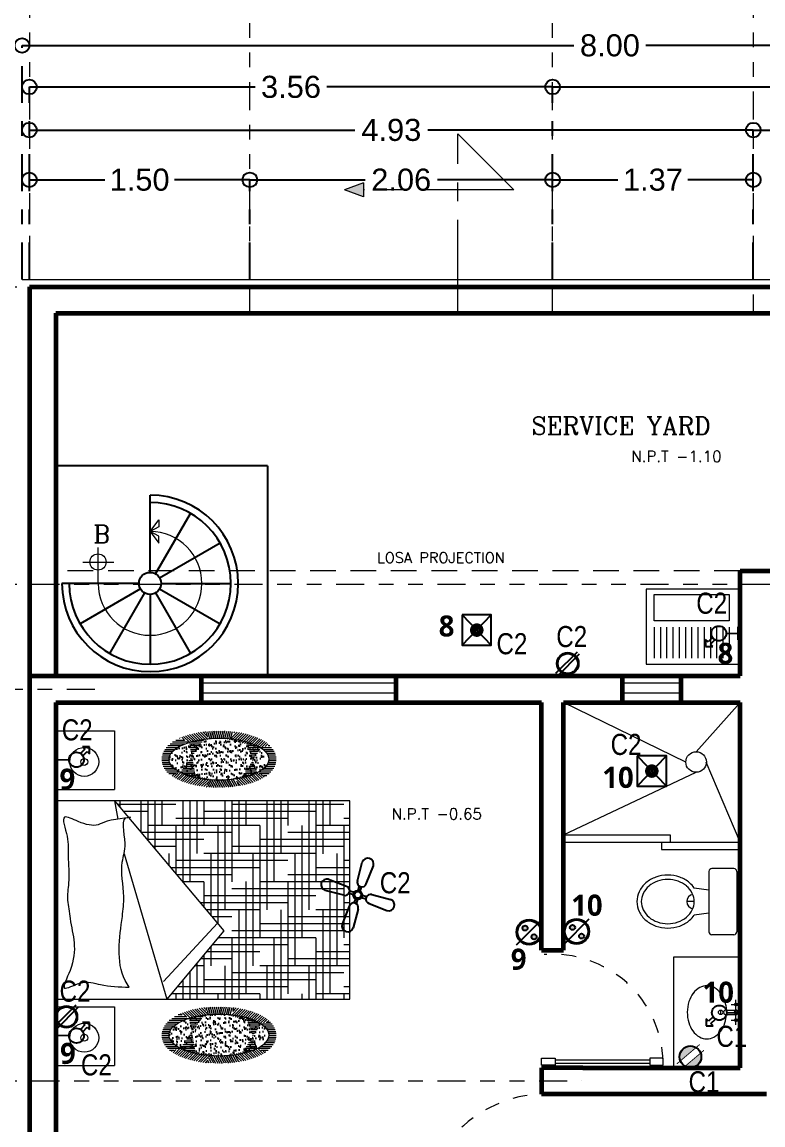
# Model space of a CAD drawing. Extents: x -111 to 1137, y -130 to 54.
# Drawn here: x 557.14 to 562.18, y -76.34 to -68.85 of the extents above; entities that cross this region are included whole.
import ezdxf

# ---------------------------------------------------------------- set-up
doc = ezdxf.new("R2010")
doc.units = 0
for name, pattern in [('CENTRO', [50.8, 31.75, -6.35, 6.35, -6.35]), ('DASHDOT2', [0.5, 0.25, -0.125, 0, -0.125]), ('DASHED2', [0.375, 0.25, -0.125]), ('DIVIDE2', [15.875, 6.35, -3.175, 0, -3.175, 0, -3.175]), ('HIDDEN', [0.375, 0.25, -0.125])]:
    doc.linetypes.add(name, pattern=pattern)
doc.layers.get('0').update_dxf_attribs({"lineweight": 0})
for name, color, linetype, lineweight in [('EJES', 51, 'DIVIDE2', 0), ('MBA', 130, 'Continuous', 9), ('Mobiliario', 1, 'Continuous', 13), ('MUEBLES', 1, 'Continuous', 9), ('muros', 5, 'Continuous', 60), ('MUROS BAJOS', 42, 'Continuous', 18), ('PROYECCION VOLADO', 32, 'Continuous', 13), ('PUERTAS', 1, 'Continuous', 9), ('VENTANAS', 4, 'Continuous', 9)]:
    doc.layers.add(name, color=color, linetype=linetype, lineweight=lineweight)
for name, color, linetype in [('Escaleras', 17, 'Continuous'), ('IL-PLAFOND', 10, 'Continuous'), ('TEXTO', 164, 'Continuous')]:
    doc.layers.add(name, color=color, linetype=linetype)
doc.styles.add('arial', font='arial.ttf')
doc.styles.add('COMPLEX', font='complex.shx', dxfattribs={"height": 0.25})
doc.dimstyles.new('COTAS ZAR', dxfattribs={"dimtxt": 0.15, "dimasz": 0.1, "dimexe": 0, "dimexo": 0, "dimgap": 0.05, "dimtad": 0, "dimtih": 1, "dimtoh": 1, "dimrnd": 0.005, "dimzin": 1, "dimdsep": 46, "dimtxsty": 'arial', "dimblk": 'ORIGIN', "dimcen": 0.2, "dimclrd": 34, "dimclre": 134, "dimclrt": 6, "dimazin": 0, "dimtfac": 1, "dimtmove": 0, "dimatfit": 3, "dimldrblk": 'ORIGIN', "dimfxl": 1, "dimarcsym": 0})

# ---------------------------------------------------------------- blocks, each defined once
blk = doc.blocks.new('_Origin')
at = {"color": 0, "linetype": 'ByBlock', "lineweight": -2}
blk.add_line((0, 0), (-1, 0), dxfattribs=at)
blk.add_circle((0, 0), 0.5, dxfattribs=at)
blk = doc.blocks.new('*D200')
at = {"color": 134, "linetype": 'DASHDOT2', "lineweight": -2, "transparency": 16777216}
for p, q in [((557.1409, -70.5955), (557.1409, -69.0055)), ((565.1409, -70.5955), (565.1409, -69.0055))]:
    blk.add_line(p, q, dxfattribs=at)
at = {"color": 34, "lineweight": -2, "transparency": 16777216}
for p, q in [((557.2409, -69.0055), (560.8963, -69.0055)), ((565.0409, -69.0055), (561.3856, -69.0055))]:
    blk.add_line(p, q, dxfattribs=at)
at = {"layer": 'Defpoints', "color": 0, "transparency": 16777216}
for p in [(565.1409, -69.0055), (557.1409, -70.5955), (565.1409, -70.5955)]:
    blk.add_point(p, dxfattribs=at)
at = {"color": 34, "lineweight": -2, "transparency": 16777216, "xscale": 0.1, "yscale": 0.1, "zscale": 0.1, "rotation": 180}
blk.add_blockref('_Origin', (557.1409, -69.0055), dxfattribs=at)
at = {"color": 34, "lineweight": -2, "transparency": 16777216, "xscale": 0.1, "yscale": 0.1, "zscale": 0.1}
blk.add_blockref('_Origin', (565.1409, -69.0055), dxfattribs=at)
at = {"color": 6, "transparency": 16777216, "insert": (561.1409, -69.0055), "char_height": 0.15, "attachment_point": 5, "style": 'arial'}
blk.add_mtext('8.00', dxfattribs=at)
blk = doc.blocks.new('*D201')
at = {"color": 134, "linetype": 'DASHDOT2', "lineweight": -2, "transparency": 16777216}
for p, q in [((557.1909, -70.5955), (557.1909, -69.2876)), ((560.7509, -70.5955), (560.7509, -69.2876))]:
    blk.add_line(p, q, dxfattribs=at)
at = {"color": 34, "lineweight": -2, "transparency": 16777216}
for p, q in [((557.2909, -69.2876), (558.7262, -69.2876)), ((560.6509, -69.2876), (559.2156, -69.2876))]:
    blk.add_line(p, q, dxfattribs=at)
at = {"layer": 'Defpoints', "color": 0, "transparency": 16777216}
for p in [(560.7509, -69.2876), (557.1909, -70.5955), (560.7509, -70.5955)]:
    blk.add_point(p, dxfattribs=at)
at = {"color": 34, "lineweight": -2, "transparency": 16777216, "xscale": 0.1, "yscale": 0.1, "zscale": 0.1, "rotation": 180}
blk.add_blockref('_Origin', (557.1909, -69.2876), dxfattribs=at)
at = {"color": 34, "lineweight": -2, "transparency": 16777216, "xscale": 0.1, "yscale": 0.1, "zscale": 0.1}
blk.add_blockref('_Origin', (560.7509, -69.2876), dxfattribs=at)
at = {"color": 6, "transparency": 16777216, "insert": (558.9709, -69.2876), "char_height": 0.15, "attachment_point": 5, "style": 'arial'}
blk.add_mtext('3.56', dxfattribs=at)
blk = doc.blocks.new('*D202')
at = {"color": 134, "linetype": 'DASHDOT2', "lineweight": -2, "transparency": 16777216}
for p, q in [((560.7509, -70.5955), (560.7509, -69.2876)), ((565.0909, -70.6455), (565.0909, -69.2876))]:
    blk.add_line(p, q, dxfattribs=at)
at = {"color": 34, "lineweight": -2, "transparency": 16777216}
for p, q in [((560.8509, -69.2876), (562.6734, -69.2876)), ((564.9909, -69.2876), (563.1684, -69.2876))]:
    blk.add_line(p, q, dxfattribs=at)
at = {"layer": 'Defpoints', "color": 0, "transparency": 16777216}
for p in [(560.7509, -69.2876), (560.7509, -70.5955), (565.0909, -70.6455)]:
    blk.add_point(p, dxfattribs=at)
at = {"color": 34, "lineweight": -2, "transparency": 16777216, "xscale": 0.1, "yscale": 0.1, "zscale": 0.1, "rotation": 180}
blk.add_blockref('_Origin', (560.7509, -69.2876), dxfattribs=at)
at = {"color": 34, "lineweight": -2, "transparency": 16777216, "xscale": 0.1, "yscale": 0.1, "zscale": 0.1}
blk.add_blockref('_Origin', (565.0909, -69.2876), dxfattribs=at)
at = {"color": 6, "transparency": 16777216, "insert": (562.9209, -69.2876), "char_height": 0.15, "attachment_point": 5, "style": 'arial'}
blk.add_mtext('4.34', dxfattribs=at)
blk = doc.blocks.new('*D203')
at = {"color": 134, "linetype": 'DASHDOT2', "lineweight": -2, "transparency": 16777216}
for p, q in [((562.1159, -70.5955), (562.1159, -69.5803)), ((565.0909, -70.5955), (565.0909, -69.5803))]:
    blk.add_line(p, q, dxfattribs=at)
at = {"color": 34, "lineweight": -2, "transparency": 16777216}
for p, q in [((562.2159, -69.5803), (563.3572, -69.5803)), ((564.9909, -69.5803), (563.8497, -69.5803))]:
    blk.add_line(p, q, dxfattribs=at)
at = {"layer": 'Defpoints', "color": 0, "transparency": 16777216}
for p in [(562.1159, -69.5803), (562.1159, -70.5955), (565.0909, -70.5955)]:
    blk.add_point(p, dxfattribs=at)
at = {"color": 34, "lineweight": -2, "transparency": 16777216, "xscale": 0.1, "yscale": 0.1, "zscale": 0.1, "rotation": 180}
blk.add_blockref('_Origin', (562.1159, -69.5803), dxfattribs=at)
at = {"color": 34, "lineweight": -2, "transparency": 16777216, "xscale": 0.1, "yscale": 0.1, "zscale": 0.1}
blk.add_blockref('_Origin', (565.0909, -69.5803), dxfattribs=at)
at = {"color": 6, "transparency": 16777216, "insert": (563.6034, -69.5803), "char_height": 0.15, "attachment_point": 5, "style": 'arial'}
blk.add_mtext('2.98', dxfattribs=at)
blk = doc.blocks.new('*D173')
at = {"color": 134, "linetype": 'DASHDOT2', "lineweight": -2, "transparency": 16777216}
for p, q in [((557.1909, -70.5955), (557.1909, -69.5803)), ((562.1159, -70.5955), (562.1159, -69.5803))]:
    blk.add_line(p, q, dxfattribs=at)
at = {"color": 34, "lineweight": -2, "transparency": 16777216}
for p, q in [((557.2909, -69.5803), (559.4056, -69.5803)), ((562.0159, -69.5803), (559.9013, -69.5803))]:
    blk.add_line(p, q, dxfattribs=at)
at = {"layer": 'Defpoints', "color": 0, "transparency": 16777216}
for p in [(557.1909, -69.5803), (557.1909, -70.5955), (562.1159, -70.5955)]:
    blk.add_point(p, dxfattribs=at)
at = {"color": 34, "lineweight": -2, "transparency": 16777216, "xscale": 0.1, "yscale": 0.1, "zscale": 0.1, "rotation": 180}
blk.add_blockref('_Origin', (557.1909, -69.5803), dxfattribs=at)
at = {"color": 34, "lineweight": -2, "transparency": 16777216, "xscale": 0.1, "yscale": 0.1, "zscale": 0.1}
blk.add_blockref('_Origin', (562.1159, -69.5803), dxfattribs=at)
at = {"color": 6, "transparency": 16777216, "insert": (559.6534, -69.5803), "char_height": 0.15, "attachment_point": 5, "style": 'arial'}
blk.add_mtext('4.93', dxfattribs=at)
blk = doc.blocks.new('*D204')
at = {"color": 134, "linetype": 'DASHDOT2', "lineweight": -2, "transparency": 16777216}
for p, q in [((557.1909, -70.5955), (557.1909, -69.9187)), ((558.6909, -70.5955), (558.6909, -69.9187))]:
    blk.add_line(p, q, dxfattribs=at)
at = {"color": 34, "lineweight": -2, "transparency": 16777216}
for p, q in [((557.2909, -69.9187), (557.7034, -69.9187)), ((558.5909, -69.9187), (558.1784, -69.9187))]:
    blk.add_line(p, q, dxfattribs=at)
at = {"layer": 'Defpoints', "color": 0, "transparency": 16777216}
for p in [(557.1909, -69.9187), (557.1909, -70.5955), (558.6909, -70.5955)]:
    blk.add_point(p, dxfattribs=at)
at = {"color": 34, "lineweight": -2, "transparency": 16777216, "xscale": 0.1, "yscale": 0.1, "zscale": 0.1, "rotation": 180}
blk.add_blockref('_Origin', (557.1909, -69.9187), dxfattribs=at)
at = {"color": 34, "lineweight": -2, "transparency": 16777216, "xscale": 0.1, "yscale": 0.1, "zscale": 0.1}
blk.add_blockref('_Origin', (558.6909, -69.9187), dxfattribs=at)
at = {"color": 6, "transparency": 16777216, "insert": (557.9409, -69.9187), "char_height": 0.15, "attachment_point": 5, "style": 'arial'}
blk.add_mtext('1.50', dxfattribs=at)
blk = doc.blocks.new('*D174')
at = {"color": 134, "linetype": 'DASHDOT2', "lineweight": -2, "transparency": 16777216}
for p, q in [((558.6909, -70.5955), (558.6909, -69.9187)), ((560.7509, -70.5955), (560.7509, -69.9187))]:
    blk.add_line(p, q, dxfattribs=at)
at = {"color": 34, "lineweight": -2, "transparency": 16777216}
for p, q in [((558.7909, -69.9187), (559.4749, -69.9187)), ((560.6509, -69.9187), (559.967, -69.9187))]:
    blk.add_line(p, q, dxfattribs=at)
at = {"layer": 'Defpoints', "color": 0, "transparency": 16777216}
for p in [(560.7509, -69.9187), (558.6909, -70.5955), (560.7509, -70.5955)]:
    blk.add_point(p, dxfattribs=at)
at = {"color": 34, "lineweight": -2, "transparency": 16777216, "xscale": 0.1, "yscale": 0.1, "zscale": 0.1, "rotation": 180}
blk.add_blockref('_Origin', (558.6909, -69.9187), dxfattribs=at)
at = {"color": 34, "lineweight": -2, "transparency": 16777216, "xscale": 0.1, "yscale": 0.1, "zscale": 0.1}
blk.add_blockref('_Origin', (560.7509, -69.9187), dxfattribs=at)
at = {"color": 6, "transparency": 16777216, "insert": (559.7209, -69.9187), "char_height": 0.15, "attachment_point": 5, "style": 'arial'}
blk.add_mtext('2.06', dxfattribs=at)
blk = doc.blocks.new('*D175')
at = {"color": 134, "linetype": 'DASHDOT2', "lineweight": -2, "transparency": 16777216}
for p, q in [((560.7509, -70.5955), (560.7509, -69.9187)), ((562.1159, -70.5955), (562.1159, -69.9187))]:
    blk.add_line(p, q, dxfattribs=at)
at = {"color": 34, "lineweight": -2, "transparency": 16777216}
for p, q in [((560.8509, -69.9187), (561.1957, -69.9187)), ((562.0159, -69.9187), (561.6712, -69.9187))]:
    blk.add_line(p, q, dxfattribs=at)
at = {"layer": 'Defpoints', "color": 0, "transparency": 16777216}
for p in [(562.1159, -69.9187), (560.7509, -70.5955), (562.1159, -70.5955)]:
    blk.add_point(p, dxfattribs=at)
at = {"color": 34, "lineweight": -2, "transparency": 16777216, "xscale": 0.1, "yscale": 0.1, "zscale": 0.1, "rotation": 180}
blk.add_blockref('_Origin', (560.7509, -69.9187), dxfattribs=at)
at = {"color": 34, "lineweight": -2, "transparency": 16777216, "xscale": 0.1, "yscale": 0.1, "zscale": 0.1}
blk.add_blockref('_Origin', (562.1159, -69.9187), dxfattribs=at)
at = {"color": 6, "transparency": 16777216, "insert": (561.4334, -69.9187), "char_height": 0.15, "attachment_point": 5, "style": 'arial'}
blk.add_mtext('1.37', dxfattribs=at)
blk = doc.blocks.new('C01')
h = blk.add_hatch(color=256)
h.paths.add_polyline_path([(-0.871, 0, 0.09623), (-0.808, -0.326), (0.455, 0.743, 0.586191)])
h.paths.add_polyline_path([(0.871, 0, 0.086491), (0.82, 0.295), (-0.426, -0.76, 0.573287)])
at = {"const_width": 0.0707}
for points in [[(-1.098, -0.572), (0.74, 0.984)], [(-0.747, -1.031), (1.091, 0.524)]]:
    blk.add_lwpolyline(points, dxfattribs=at)
blk.add_circle((0, 0), 0.871)
blk = doc.blocks.new('C02')
for p, q in [((-0.95, -0.779), (0.779, 0.95)), ((-0.779, -0.95), (0.95, 0.779))]:
    blk.add_line(p, q)
for radius in [0.871, 0.798]:
    blk.add_circle((0, 0), radius)
blk = doc.blocks.new('PQ-06')
for p, q in [((-0.084, 0.473), (-0.183, 0.473)), ((-0.183, 0.473), (-0.183, 0.374)), ((-0.117, 0.44), (-0.084, 0.473)), ((-0.183, 0.374), (-0.15, 0.407)), ((-0.15, 0.407), (-0.088, 0.345)), ((-0.055, 0.378), (-0.117, 0.44))]:
    blk.add_line(p, q)
blk.add_circle((0, 0.289), 0.104)
for points in [[(0.012, 0.035), (-0.012, 0.035), (0.012, 0.185), (-0.012, 0.185)], [(0.093, 0), (-0.093, 0), (0.093, 0.035), (-0.093, 0.035)]]:
    blk.add_solid(points)
blk = doc.blocks.new('A$C617451FE')
at = {"layer": 'IL-PLAFOND', "ltscale": 0.25}
for p, q in [((0, 0.2062), (0.1976, 0)), ((0, 0), (0.1976, 0.2062))]:
    blk.add_line(p, q, dxfattribs=at)
at = {"layer": 'IL-PLAFOND'}
blk.add_lwpolyline([(0, 0.2062), (0, 0), (0.1976, 0), (0.1976, 0.2062)], close=True, dxfattribs=at)
at = {"layer": 'IL-PLAFOND', "color": 52, "const_width": 0.0564, "flags": 128}
blk.add_lwpolyline([(0.0809, 0.1031, 1), (0.1166, 0.1031, 1)], format="xyb", close=True, dxfattribs=at)
at = {"layer": 'IL-PLAFOND', "ltscale": 0.25}
blk.add_circle((0.0988, 0.1031), 0.037, dxfattribs=at)
blk = doc.blocks.new('TAPETE')
at = {"lineweight": 0}
h = blk.add_hatch(dxfattribs=at)
h.set_pattern_fill('LINE', color=87, scale=0.004, angle=135, style=0)
h.set_pattern_definition([(135, (498.307658, 1862.890377), (-0.00898025612, -0.00898025612), [])])
edge = h.paths.add_edge_path()
edge.add_ellipse((1084.0751, 1386.5796), major_axis=(-0.3396, 0), ratio=0.420515, start_angle=288.6696, end_angle=320.03481, ccw=False)
edge.add_line((1083.9664, 1386.7149), (1083.9368, 1386.7608))
edge.add_spline(control_points=[(1083.9368, 1386.7608), (1083.8668, 1386.7488), (1083.8048, 1386.7279), (1083.7587, 1386.6964)], knot_values=[5.104607, 5.104607, 5.104607, 5.104607, 5.727214, 5.727214, 5.727214, 5.727214], degree=3, periodic=0)
edge.add_line((1083.7587, 1386.6964), (1083.8148, 1386.6713))
h = blk.add_hatch(dxfattribs=at)
h.set_pattern_fill('LINE', color=87, scale=0.004, angle=120, style=0)
h.set_pattern_definition([(120, (498.307658, 1862.890377), (-0.01099852263, -0.00635), [])])
edge = h.paths.add_edge_path()
edge.add_ellipse((1084.0751, 1386.5796), major_axis=(-0.3396, 0), ratio=0.420515, start_angle=259.58896, end_angle=288.6696, ccw=False)
edge.add_line((1084.1365, 1386.7201), (1084.1611, 1386.7679))
edge.add_spline(control_points=[(1084.1611, 1386.7679), (1084.0919, 1386.775), (1084.0186, 1386.7735), (1083.9464, 1386.7625), (1083.9416, 1386.7617), (1083.9368, 1386.7608)], knot_values=[4.471411, 4.471411, 4.471411, 4.471411, 5.06188, 5.06188, 5.104607, 5.104607, 5.104607, 5.104607], degree=3, periodic=0)
edge.add_line((1083.9368, 1386.7608), (1083.9664, 1386.7149))
h = blk.add_hatch(dxfattribs=at)
h.set_pattern_fill('LINE', color=87, scale=0.004, angle=45, style=0)
h.set_pattern_definition([(45, (498.307658, 1862.890377), (-0.00898025612, 0.00898025612), [])])
edge = h.paths.add_edge_path()
edge.add_ellipse((1084.0751, 1386.5796), major_axis=(-0.3396, 0), ratio=0.420515, start_angle=218.9659, end_angle=259.58896, ccw=False)
edge.add_line((1084.3392, 1386.6694), (1084.4024, 1386.6887))
edge.add_spline(control_points=[(1084.4024, 1386.6887), (1084.4023, 1386.6887), (1084.4023, 1386.6888), (1084.3746, 1386.7097), (1084.3405, 1386.7261), (1084.2595, 1386.7531), (1084.2113, 1386.7627), (1084.1611, 1386.7679)], knot_values=[3.647727, 3.647727, 3.647727, 3.647727, 3.648778, 3.648778, 4.04298, 4.04298, 4.471411, 4.471411, 4.471411, 4.471411], degree=3, periodic=0)
edge.add_line((1084.1611, 1386.7679), (1084.1365, 1386.7201))
h = blk.add_hatch(dxfattribs=at)
h.set_pattern_fill('LINE', color=87, scale=0.004, style=0)
h.set_pattern_definition([(360, (498.307658, 1862.890377), (3e-18, 0.0127), [])])
edge = h.paths.add_edge_path()
edge.add_spline(control_points=[(1084.3421, 1386.4357), (1084.3847, 1386.4545), (1084.4198, 1386.4784), (1084.4615, 1386.5392), (1084.4697, 1386.5758), (1084.452, 1386.6415), (1084.4299, 1386.6678), (1084.4024, 1386.6887)], knot_values=[2.383683, 2.383683, 2.383683, 2.383683, 2.860374, 2.860374, 3.254576, 3.254576, 3.647727, 3.647727, 3.647727, 3.647727], degree=3, periodic=0)
edge.add_line((1084.4024, 1386.6887), (1084.3392, 1386.6694))
edge.add_ellipse((1084.0751, 1386.5796), major_axis=(-0.3396, 0), ratio=0.420515, start_angle=126.48714, end_angle=218.9659, ccw=False)
edge.add_line((1084.2771, 1386.4648), (1084.3421, 1386.4357))
edge = h.paths.add_edge_path()
edge.add_spline(control_points=[(1083.7587, 1386.6964), (1083.7529, 1386.6925), (1083.7475, 1386.6885), (1083.7098, 1386.658), (1083.6855, 1386.6214), (1083.6855, 1386.5796), (1083.6855, 1386.5499), (1083.6982, 1386.5218), (1083.7213, 1386.4943), (1083.7263, 1386.4891), (1083.7315, 1386.4842)], knot_values=[5.727214, 5.727214, 5.727214, 5.727214, 5.804382, 5.804382, 6.283185, 6.283185, 6.283185, 6.623609, 6.623609, 6.707356, 6.707356, 6.707356, 6.707356], degree=3, periodic=0)
edge.add_line((1083.7315, 1386.4842), (1083.79, 1386.502))
edge.add_ellipse((1084.0751, 1386.5796), major_axis=(-0.3396, 0), ratio=0.420515, start_angle=320.03481, end_angle=392.89738, ccw=False)
edge.add_line((1083.8148, 1386.6713), (1083.7587, 1386.6964))
at = {"lineweight": 25}
h = blk.add_hatch(dxfattribs=at)
h.set_pattern_fill('AR-SAND', color=55, scale=0.001, angle=-180, style=0)
h.set_pattern_definition([(217.5, (1560.375554, 1972.543502), (0.0016000313, -0.0489413237), [0, -0.038608, 0, -0.04318, 0, -0.041275]), (187.5, (1560.375554, 1972.5435), (-0.0449523283, -0.07168251), [0, -0.020828, 0, -0.034798, 0, -0.013335]), (147.5, (1560.406796, 1972.5435), (-0.079099237, -0.0001437185), [0, -0.0127, 0, -0.04572, 0, -0.05969]), (137.5, (1560.406796, 1972.5435), (-0.076355645, -0.0222929323), [0, -0.00635, 0, -0.029972, 0, -0.03429])])
edge = h.paths.add_edge_path()
edge.add_ellipse((1084.0751, 1386.5796), major_axis=(-0.3396, 0), ratio=0.420515, start_angle=22.68935, end_angle=337.31065)
edge.add_line((1083.7618, 1386.6347), (1083.7618, 1386.5245))
at = {"lineweight": 0}
h = blk.add_hatch(dxfattribs=at)
h.set_pattern_fill('LINE', color=87, scale=0.004, angle=225, style=0)
h.set_pattern_definition([(225, (498.307658, 1862.890377), (0.00898025612, -0.00898025612), [])])
edge = h.paths.add_edge_path()
edge.add_spline(control_points=[(1083.7315, 1386.4842), (1083.7476, 1386.4692), (1083.7667, 1386.4565), (1083.8376, 1386.4197), (1083.9005, 1386.4023), (1083.9686, 1386.3935)], knot_values=[0.424171, 0.424171, 0.424171, 0.424171, 0.680848, 0.680848, 1.271069, 1.271069, 1.271069, 1.271069], degree=3, periodic=0)
edge.add_line((1083.9686, 1386.3935), (1083.993, 1386.441))
edge.add_ellipse((1084.0751, 1386.5796), major_axis=(-0.3396, 0), ratio=0.420515, start_angle=32.89738, end_angle=76.00771, ccw=False)
edge.add_line((1083.79, 1386.502), (1083.7315, 1386.4842))
h = blk.add_hatch(dxfattribs=at)
h.set_pattern_fill('LINE', color=87, scale=0.004, angle=-45, style=0)
h.set_pattern_definition([(315, (498.307658, 1862.890377), (0.00898025612, 0.00898025612), [])])
edge = h.paths.add_edge_path()
edge.add_spline(control_points=[(1084.1745, 1386.3927), (1084.2326, 1386.3997), (1084.2874, 1386.4129), (1084.3362, 1386.4332), (1084.3392, 1386.4344), (1084.3421, 1386.4357)], knot_values=[1.849812, 1.849812, 1.849812, 1.849812, 2.35076, 2.35076, 2.383683, 2.383683, 2.383683, 2.383683], degree=3, periodic=0)
edge.add_line((1084.3421, 1386.4357), (1084.2771, 1386.4648))
edge.add_ellipse((1084.0751, 1386.5796), major_axis=(-0.3396, 0), ratio=0.420515, start_angle=101.70887, end_angle=126.48714, ccw=False)
edge.add_line((1084.1441, 1386.4398), (1084.1745, 1386.3927))
h = blk.add_hatch(dxfattribs=at)
h.set_pattern_fill('LINE', color=87, scale=0.004, angle=255, style=0)
h.set_pattern_definition([(255, (498.307658, 1862.890377), (0.012267258, -0.00328700187), [])])
edge = h.paths.add_edge_path()
edge.add_spline(control_points=[(1083.9686, 1386.3935), (1083.9968, 1386.3899), (1084.0259, 1386.3877), (1084.0954, 1386.3861), (1084.1357, 1386.388), (1084.1745, 1386.3927)], knot_values=[1.271069, 1.271069, 1.271069, 1.271069, 1.515804, 1.515804, 1.849812, 1.849812, 1.849812, 1.849812], degree=3, periodic=0)
edge.add_line((1084.1745, 1386.3927), (1084.1441, 1386.4398))
edge.add_ellipse((1084.0751, 1386.5796), major_axis=(-0.3396, 0), ratio=0.420515, start_angle=76.00771, end_angle=101.70887, ccw=False)
edge.add_line((1083.993, 1386.441), (1083.9686, 1386.3935))
at = {"color": 87, "lineweight": 0}
blk.add_ellipse((1084.0751, 1386.5796), major_axis=(-0.3396, 0), ratio=0.420515, dxfattribs=at)
blk = doc.blocks.new('PQ-12')
for p, q in [((-0.0022, 0.1024), (0.033, 0.2376)), ((0.062, 0.0816), (0.1132, 0.2115)), ((-0.0816, 0.062), (-0.2115, 0.1132)), ((-0.1024, -0.0022), (-0.2376, 0.033)), ((-0.0323, 0.0017), (-0.0625, 0.0115)), ((-0.0271, 0.0177), (-0.0573, 0.0275)), ((0.0017, 0.0323), (0.0115, 0.0625)), ((0.0177, 0.0271), (0.0275, 0.0573)), ((0.1024, 0.0022), (0.2376, -0.033)), ((-0.0177, -0.0271), (-0.0275, -0.0573)), ((-0.0017, -0.0323), (-0.0115, -0.0625)), ((0.0271, -0.0177), (0.0573, -0.0275)), ((0.0323, -0.0017), (0.0625, -0.0115)), ((0.0816, -0.062), (0.2115, -0.1132)), ((-0.062, -0.0816), (-0.1132, -0.2115)), ((0.0022, -0.1024), (-0.033, -0.2376))]:
    blk.add_line(p, q)
for radius in [0.0324, 0.0243]:
    blk.add_circle((0, 0), radius)
for centre, radius, start, end in [((0.0731, 0.2246), 0.0422, 341.97839, 161.97839), ((-0.2246, 0.0731), 0.0422, 71.97839, 251.97839), ((0.0299, 0.092), 0.0337, 161.97839, 341.97839), ((-0.092, 0.0299), 0.0337, 251.97839, 71.97839), ((0.092, -0.0299), 0.0337, 71.97839, 251.97839), ((-0.0299, -0.092), 0.0337, 341.97839, 161.97839), ((0.2246, -0.0731), 0.0422, 251.97839, 71.97839), ((-0.0731, -0.2246), 0.0422, 161.97839, 341.97839)]:
    blk.add_arc(centre, radius, start, end)
blk = doc.blocks.new('C03')
h = blk.add_hatch(color=256)
edge = h.paths.add_edge_path()
edge.add_arc((-0.279, 0.279), 0.174, 0, 360)
edge = h.paths.add_edge_path()
edge.add_arc((0.343, -0.322), 0.174, 0, 360)
blk.add_line((-0.859, -0.866), (0.869, 0.863))
for centre, radius in [((0, 0), 0.871), ((0, 0), 0.798), ((-0.279, 0.279), 0.174), ((0.343, -0.322), 0.174)]:
    blk.add_circle(centre, radius)

msp = doc.modelspace()

# ---------------------------------------------------------------- hatches: boundary and pattern name
h = msp.add_hatch(color=253)
h.set_gradient(color1=(0, 0, 255), one_color=1, tint=1, name='SPHERICAL')
h.paths.add_polyline_path([(559.4646, -70.034), (559.4646, -69.9866), (559.4646, -69.9391), (559.3342, -69.9866)])
at = {"lineweight": 0}
h = msp.add_hatch(dxfattribs=at)
h.set_pattern_fill('HOUND', color=87, scale=0.03, angle=180, style=0)
h.set_pattern_definition([(180, (1683.85267, 1330.81869), (-0.1905, -0.047625), [0.762, -0.381]), (270, (1683.85267, 1330.81869), (0.047625, 0.1905), [0.762, -0.381])])
edge = h.paths.add_edge_path()
edge.add_line((558.5148, -75.0252), (558.1253, -75.4899))
edge.add_line((558.1253, -75.4899), (559.3709, -75.4899))
edge.add_line((559.3709, -75.4899), (559.3709, -74.1399))
edge.add_line((559.3709, -74.1399), (557.7709, -74.1399))
edge.add_line((557.7709, -74.1399), (557.865, -74.2519))
edge.add_spline(control_points=[(557.865, -74.2519), (557.8665, -74.2518), (557.8852, -74.252), (557.8814, -74.2531), (557.8675, -74.2548)], knot_values=[2.01787, 2.01787, 2.01787, 2.01787, 2.02236, 2.071425, 2.071425, 2.071425, 2.071425], degree=3, periodic=0)
edge.add_spline(control_points=[(557.8675, -74.2548), (557.8619, -74.2555), (557.8546, -74.2564), (557.8461, -74.2574)], knot_values=[1.998159, 1.998159, 1.998159, 1.998159, 2.01787, 2.01787, 2.01787, 2.01787], degree=3, periodic=0)
edge.add_line((557.8675, -74.2548), (558.5148, -75.0252))

# ---------------------------------------------------------------- linework, layer by layer
at = {"color": 253, "linetype": 'CENTRO', "ltscale": 0.02}
for p, q in [((560.1067, -70.8255), (560.1067, -69.6072)), ((560.1067, -69.6072), (560.486, -69.9866)), ((560.486, -69.9866), (559.4646, -69.9866))]:
    msp.add_line(p, q, dxfattribs=at)
at = {"color": 253}
for p, q in [((559.4646, -69.9391), (559.3342, -69.9866)), ((559.4646, -69.9391), (559.4646, -69.9866)), ((559.4646, -70.034), (559.3342, -69.9866)), ((559.4646, -69.9866), (559.4646, -70.034))]:
    msp.add_line(p, q, dxfattribs=at)
at = {"color": 253, "lineweight": 5}
for p, q in [((557.3709, -73.6645), (557.7709, -73.6645)), ((557.7709, -73.6645), (557.7709, -74.0645)), ((557.3709, -75.5399), (557.7709, -75.5399)), ((557.7709, -75.5399), (557.7709, -75.9399)), ((557.3709, -75.9399), (557.7709, -75.9399))]:
    msp.add_line(p, q, dxfattribs=at)
at = {"lineweight": 5}
for p, q in [((557.3709, -74.0645), (557.3709, -73.6645)), ((557.3709, -74.0645), (557.7709, -74.0645)), ((557.3709, -74.1399), (557.3709, -75.4899)), ((559.3709, -74.1399), (557.3709, -74.1399)), ((557.7709, -74.1399), (558.5148, -75.0252)), ((557.7709, -74.1399), (557.7929, -74.2642)), ((559.3709, -75.4899), (559.3709, -74.1399)), ((557.835, -74.5014), (558.1253, -75.4899)), ((558.4699, -74.9718), (558.104, -75.3692)), ((558.5148, -75.0252), (558.1253, -75.4899)), ((557.3709, -75.4899), (559.3709, -75.4899)), ((557.3709, -75.9399), (557.3709, -75.5399))]:
    msp.add_line(p, q, dxfattribs=at)
at = {"color": 253, "lineweight": 5}
for centre, radius in [((557.5642, -73.8758), 0.0984), ((557.5642, -73.8758), 0.0234), ((557.5642, -75.7512), 0.0984), ((557.5642, -75.7512), 0.0234)]:
    msp.add_circle(centre, radius, dxfattribs=at)
at = {"lineweight": 5}
msp.add_spline([(557.8695, -75.4071), (557.675, -75.39), (557.5347, -75.3794), (557.4307, -75.4132), (557.4673, -75.2946), (557.4681, -74.941), (557.459, -74.8748), (557.45, -74.8161), (557.458, -74.6992), (557.4549, -74.5154), (557.4473, -74.3816), (557.4307, -74.2519), (557.5234, -74.2813), (557.6587, -74.3026), (557.7211, -74.2783), (557.8695, -74.2519), (557.865, -74.2519), (557.8427, -74.4303), (557.823, -74.5564), (557.8329, -74.7924), (557.8234, -74.9258), (557.843, -75.3615), (557.8695, -75.4071)], degree=3, dxfattribs=at)
at = {"layer": 'EJES', "color": 253, "ltscale": 0.03}
for p, q in [((557.1909, -68.6274), (557.1909, -70.7902)), ((558.6909, -70.8255), (558.6909, -68.6274)), ((560.7509, -70.8255), (560.7509, -68.6274)), ((562.1159, -68.6274), (562.1159, -70.8255)), ((554.4441, -70.6455), (557.5326, -70.6455)), ((554.4441, -72.6666), (562.3594, -72.6666)), ((553.9938, -73.3814), (557.686, -73.3814)), ((554.4441, -76.0447), (560.9498, -76.0447))]:
    msp.add_line(p, q, dxfattribs=at)
at = {"layer": 'Escaleras', "color": 253}
for p, q in [((558.812, -71.8624), (557.3709, -71.8624)), ((558.812, -71.8624), (558.812, -73.2914)), ((558.012, -72.5874), (558.012, -72.0624)), ((558.0495, -72.5974), (558.287, -72.1861)), ((558.0769, -72.6249), (558.4883, -72.3874)), ((557.937, -72.6624), (557.412, -72.6624)), ((557.947, -72.6999), (557.5357, -72.9374)), ((558.0769, -72.6999), (558.4883, -72.9374)), ((558.087, -72.6624), (558.562, -72.6624)), ((557.9745, -72.7273), (557.737, -73.1387)), ((558.012, -72.7374), (558.012, -73.2124)), ((558.0495, -72.7273), (558.287, -73.1387))]:
    msp.add_line(p, q, dxfattribs=at)
msp.add_circle((558.012, -72.6624), 0.075, dxfattribs=at)
for radius in [0.6, 0.55]:
    msp.add_arc((558.012, -72.6624), radius, 180, 90, dxfattribs=at)
at = {"layer": 'MBA', "color": 253}
for p, q in [((561.9843, -74.6006), (561.8343, -74.6006)), ((561.8143, -74.6206), (561.8143, -75.0306)), ((562.0043, -74.6206), (562.0043, -75.0306)), ((561.8143, -74.7478), (561.7143, -74.7332)), ((561.7143, -74.8256), (561.6643, -74.8256)), ((561.8143, -74.9034), (561.7143, -74.918)), ((561.9843, -75.0506), (561.8343, -75.0506)), ((561.5767, -75.9547), (561.5767, -75.202)), ((561.5767, -75.202), (562.0259, -75.202)), ((561.9978, -75.6629), (561.9978, -75.4936)), ((561.8943, -75.594), (561.8943, -75.5626)), ((561.9303, -75.5626), (561.9978, -75.5626)), ((561.9664, -75.525), (562.0197, -75.525)), ((561.9303, -75.594), (561.9978, -75.594)), ((561.9664, -75.6316), (562.0197, -75.6316))]:
    msp.add_line(p, q, dxfattribs=at)
for centre, radius in [((561.8943, -75.5783), 0.0157), ((561.9978, -75.525), 0.0104), ((561.9978, -75.5783), 0.0104), ((561.9978, -75.6316), 0.0104)]:
    msp.add_circle(centre, radius, dxfattribs=at)
for centre, radius, start, end in [((561.8343, -74.6206), 0.02, 90, 180), ((561.9843, -74.6206), 0.02, 360, 90), ((561.5231, -74.8585), 0.211, 109.54691, 130.60129), ((561.5343, -74.89), 0.2444, 90, 109.54691), ((561.5343, -74.891), 0.2154, 90, 109.04355), ((561.5343, -74.89), 0.2444, 70.45309, 90), ((561.5343, -74.891), 0.2154, 70.95645, 90), ((561.5455, -74.8585), 0.211, 49.39871, 70.45309), ((561.5059, -74.8384), 0.1846, 130.60129, 154.20788), ((561.5062, -74.8386), 0.155, 129.80557, 153.57004), ((561.5232, -74.859), 0.1816, 109.04355, 129.80557), ((561.5453, -74.859), 0.1816, 50.19443, 70.95645), ((561.5623, -74.8386), 0.155, 26.42996, 50.19443), ((561.5627, -74.8384), 0.1846, 34.76367, 49.39871), ((561.4793, -74.8256), 0.155, 154.20788, 180), ((561.4793, -74.8256), 0.155, 180, 205.79212), ((561.48, -74.8256), 0.1258, 153.57004, 180), ((561.48, -74.8256), 0.1258, 180, 206.42996), ((561.7143, -74.8256), 0.05, 101.46648, 258.53362), ((561.5885, -74.8256), 0.1258, 360, 26.42996), ((561.5885, -74.8256), 0.1258, 333.57004, 360), ((561.5059, -74.8127), 0.1846, 205.79212, 229.39871), ((561.5062, -74.8126), 0.155, 206.42996, 230.19443), ((561.5623, -74.8126), 0.155, 309.80557, 333.57004), ((561.5231, -74.7927), 0.211, 229.39871, 250.45309), ((561.5232, -74.7922), 0.1816, 230.19443, 250.95645), ((561.5343, -74.7602), 0.2154, 250.95645, 270), ((561.5343, -74.7602), 0.2154, 270, 289.04355), ((561.5453, -74.7922), 0.1816, 289.04355, 309.80557), ((561.5455, -74.7927), 0.211, 289.54691, 310.60129), ((561.5627, -74.8127), 0.1846, 310.60129, 325.23633), ((561.5343, -74.7612), 0.2444, 250.45309, 270), ((561.5343, -74.7612), 0.2444, 270, 289.54691), ((561.8343, -75.0306), 0.02, 180, 270), ((561.9843, -75.0306), 0.02, 270, 360), ((561.823, -75.5361), 0.1447, 118.83884, 143.10368), ((561.8014, -75.497), 0.1001, 89.56712, 118.83884), ((561.8014, -75.497), 0.1001, 60.29539, 89.56712), ((561.7793, -75.5357), 0.1447, 36.03056, 60.29539), ((561.8571, -75.5617), 0.1875, 143.10368, 162.54813), ((561.7448, -75.5609), 0.1875, 16.5861, 36.03056), ((561.9112, -75.5787), 0.2441, 162.54813, 179.56712), ((561.9303, -75.5783), 0.0157, 90, 270), ((561.6905, -75.5771), 0.2441, 3.39447, 16.5861), ((561.9978, -75.5783), 0.0157, 270.00094, 89.99906), ((561.9112, -75.5787), 0.2441, 179.56712, 196.5861), ((561.8569, -75.5949), 0.1875, 196.5861, 216.03056), ((561.7445, -75.5941), 0.1875, 323.10368, 342.54813), ((561.6905, -75.5771), 0.2441, 342.54813, 356.03224), ((561.8223, -75.62), 0.1447, 216.03056, 240.29539), ((561.7787, -75.6197), 0.1447, 298.83884, 323.10368), ((561.8002, -75.6588), 0.1001, 240.29539, 269.56712), ((561.8002, -75.6588), 0.1001, 269.56712, 298.83884)]:
    msp.add_arc(centre, radius, start, end, dxfattribs=at)
at = {"layer": 'Mobiliario', "color": 253}
for p, q in [((560.8259, -74.3714), (561.5518, -74.3714)), ((561.5518, -74.3714), (561.5518, -74.4214)), ((560.8259, -74.4214), (562.0259, -74.4214)), ((561.4918, -74.4214), (561.4918, -74.4714)), ((561.4918, -74.4714), (562.0259, -74.4714))]:
    msp.add_line(p, q, dxfattribs=at)
at = {"layer": 'MUEBLES', "color": 253}
for p, q in [((562.0259, -72.7022), (561.3884, -72.7022)), ((561.3884, -72.7022), (561.3884, -73.2122)), ((562.0259, -73.2122), (562.0259, -72.7022)), ((561.4415, -72.9601), (561.4415, -73.1697)), ((561.484, -72.9601), (561.484, -73.1697)), ((561.5265, -72.9601), (561.5265, -73.1697)), ((561.569, -72.9601), (561.569, -73.1697)), ((561.6115, -72.9601), (561.6115, -73.1697)), ((561.654, -72.9601), (561.654, -73.1697)), ((561.6965, -72.9601), (561.6965, -73.1697)), ((561.739, -72.9601), (561.739, -73.1697)), ((561.7815, -72.9601), (561.7815, -73.1697)), ((561.824, -72.9601), (561.824, -73.1697)), ((561.8665, -72.9601), (561.8665, -73.1697)), ((561.909, -72.9601), (561.909, -73.1697)), ((561.9515, -72.9601), (561.9515, -73.1697)), ((561.3884, -73.2122), (562.0259, -73.2122))]:
    msp.add_line(p, q, dxfattribs=at)
msp.add_lwpolyline([(561.9515, -72.7381), (561.9515, -72.9176), (561.4415, -72.9176), (561.4415, -72.7381)], close=True, dxfattribs=at)
at = {"layer": 'muros', "color": 253, "lineweight": 0}
msp.add_line((557.1409, -70.5955), (565.1409, -70.5955), dxfattribs=at)
at = {"layer": 'muros', "color": 253}
for p, q in [((557.1909, -70.6455), (557.1909, -85.5955)), ((557.1909, -70.6455), (565.0909, -70.6455)), ((557.3709, -70.8255), (557.3709, -73.2914)), ((557.3709, -70.8255), (564.9109, -70.8255)), ((562.0259, -73.2914), (562.0259, -72.5766)), ((562.0259, -72.5766), (563.1084, -72.5766)), ((557.1909, -73.2914), (562.0259, -73.2914)), ((557.3909, -73.2914), (558.3909, -73.2914)), ((558.3609, -73.4714), (558.3609, -73.2914)), ((559.6859, -73.4714), (559.6859, -73.2914)), ((561.2259, -73.4714), (561.2259, -73.2914)), ((561.6259, -73.4714), (561.6259, -73.2914)), ((557.3709, -73.4714), (557.3709, -77.0072)), ((557.3709, -73.4714), (560.6759, -73.4714)), ((560.6759, -75.1547), (560.6759, -73.4714)), ((560.8259, -73.4714), (562.0259, -73.4714)), ((560.8259, -75.1547), (560.8259, -73.4714)), ((562.0259, -75.9547), (562.0259, -73.4714)), ((560.6759, -75.1547), (560.8259, -75.1547)), ((560.9559, -75.9547), (560.6759, -75.9547)), ((560.6759, -75.9547), (560.6759, -76.1347)), ((560.9559, -75.9547), (562.0259, -75.9547)), ((562.2059, -76.1347), (560.6759, -76.1347)), ((562.0059, -76.1347), (560.9559, -76.1347))]:
    msp.add_line(p, q, dxfattribs=at)
at = {"layer": 'MUROS BAJOS', "color": 253}
for p, q in [((558.012, -72.3098), (558.0706, -72.2295)), ((558.0706, -72.2295), (558.0706, -72.2777)), ((558.0706, -72.2777), (558.012, -72.3098)), ((558.012, -72.3098), (558.0706, -72.39)), ((558.0706, -72.3419), (558.012, -72.3098)), ((558.0706, -72.39), (558.0706, -72.3419)), ((557.6594, -72.6624), (557.6594, -72.4174)), ((557.5539, -72.517), (557.7649, -72.517))]:
    msp.add_line(p, q, dxfattribs=at)
msp.add_circle((557.6577, -72.517), 0.055, dxfattribs=at)
msp.add_arc((558.012, -72.6624), 0.3526, 180, 90, dxfattribs=at)
at = {"layer": 'PROYECCION VOLADO', "color": 253, "linetype": 'DASHED2', "ltscale": 0.7}
msp.add_line((562.0259, -72.5766), (557.3709, -72.5766), dxfattribs=at)
at = {"layer": 'PUERTAS', "color": 253, "ltscale": 0.5}
for p, q in [((561.4115, -75.9044), (560.7679, -75.9044)), ((560.7679, -75.9228), (561.4115, -75.9228))]:
    msp.add_line(p, q, dxfattribs=at)
for points in [[(560.6759, -75.9366), (560.6759, -75.8906), (560.7679, -75.8906), (560.7679, -75.9366)], [(561.5035, -75.9366), (561.5035, -75.8906), (561.4115, -75.8906), (561.4115, -75.9366)]]:
    msp.add_lwpolyline(points, close=True, dxfattribs=at)
at = {"layer": 'PUERTAS', "color": 253, "linetype": 'DASHED2', "ltscale": 0.3}
for centre, radius, start, end in [((560.7521, -75.9352, 142.3502), 0.7516, 1.58067, 94.45995), ((560.7106, -76.9786, 160.301), 0.8464, 85.54189, 178.42117)]:
    msp.add_arc(centre, radius, start, end, dxfattribs=at)
at = {"layer": 'VENTANAS', "color": 253}
for p, q in [((559.6859, -73.3414), (558.3609, -73.3414)), ((561.6259, -73.3414), (561.2259, -73.3414)), ((559.6859, -73.4075), (558.3609, -73.4075)), ((561.6573, -73.8766), (560.8259, -73.4714)), ((561.6259, -73.4075), (561.2259, -73.4075)), ((562.0259, -73.4714), (561.7273, -73.8066)), ((562.0259, -74.4214), (561.7963, -73.8766)), ((560.8259, -74.3714), (561.7273, -73.9466))]:
    msp.add_line(p, q, dxfattribs=at)
msp.add_circle((561.7273, -73.8766), 0.07, dxfattribs=at)

# ---------------------------------------------------------------- block references
at = {"rotation": 180}
for p in [(1642.5559, 1312.722), (1642.5559, 1310.8466)]:
    msp.add_blockref('TAPETE', p, dxfattribs=at)
at = {"layer": 'IL-PLAFOND', "ltscale": 0.25}
for p in [(560.1362, -73.083), (561.3271, -74.0414)]:
    msp.add_blockref('A$C617451FE', p, dxfattribs=at)
at = {"layer": 'IL-PLAFOND', "linetype": 'HIDDEN'}
for name, p, xscale, yscale, zscale, rotation in [('PQ-06', (562.0218, -73.0026), 0.4854290007592681, 0.4854290007592681, 0.4854290007592681, 90), ('C02', (560.8539, -73.207), 0.08475229858685693, 0.08475229858685693, 0.08475229858685693, 359.9985245195602), ('PQ-06', (557.3709, -73.8613), 0.4854290007592681, 0.4854290007592681, 0.4854290007592681, 270), ('C03', (560.591, -75.0331), 0.09885877022861217, 0.09885877022861217, 0.09885877022861217, 359.9985245195558), ('C03', (560.9138, -75.0285), 0.09885877022861217, 0.09885877022861217, 0.09885877022861217, 359.9985245195558), ('C02', (557.4432, -75.609), 0.08475229858685693, 0.08475229858685693, 0.08475229858685693, 359.9985245195602), ('PQ-06', (562.0259, -75.5815), 0.4854290007592681, 0.4854290007592681, 0.4854290007592681, 90), ('PQ-06', (557.3709, -75.7367), 0.4854290007592681, 0.4854290007592681, 0.4854290007592681, 270), ('C01', (561.6883, -75.8808), 0.08475229858677166, 0.08475229858677166, 0.08475229858677166, 359.9985245195602)]:
    msp.add_blockref(name, p, dxfattribs=dict(at, xscale=xscale, yscale=yscale, zscale=zscale, rotation=rotation))
at = {"layer": 'IL-PLAFOND', "linetype": 'HIDDEN', "xscale": 0.9372236958386964, "yscale": 0.9372236958386964, "zscale": 0.9372236958386964}
msp.add_blockref('PQ-12', (559.4253, -74.7803), dxfattribs=at)

# ---------------------------------------------------------------- texts
at = {"layer": 'TEXTO', "color": 253, "linetype": 'Continuous', "lineweight": 20, "ltscale": 0.3, "style": 'COMPLEX'}
for s, height, p in [('SERVICE YARD', 0.120181, (560.6068, -71.6502)), ('N.P.T -1.10', 0.074975, (561.2868, -71.8365)), ('B', 0.1202, (557.627, -72.3877)), ('LOSA PROJECTION', 0.072109, (559.5567, -72.5237)), ('N.P.T -0.65', 0.074975, (559.6558, -74.2667))]:
    msp.add_text(s, height=height, dxfattribs=at).set_placement(p)
at = {"layer": 'TEXTO', "color": 132, "char_height": 0.14327, "attachment_point": 1}
for s, insert, width in [('{\\fUnivers Condensed|b0|i0|c0|p34;\\C74;C2}', (561.7284, -72.7254, -1497.48), 1.095869), ('{\\fSegoe UI Semibold|b0|i0|c0|p34;8}', (559.9762, -72.8803), 2.740616), ('{\\fUnivers Condensed|b0|i0|c0|p34;\\C74;C2}', (560.776, -72.9521), 1.095869), ('{\\fUnivers Condensed|b0|i0|c0|p34;\\C74;C2}', (560.3692, -73.0008), 1.095869), ('{\\fSegoe UI Semibold|b0|i0|c0|p34;8}', (561.8732, -73.066), 2.740616), ('{\\fUnivers Condensed|b0|i0|c0|p34;\\C74;C2}', (557.4115, -73.5864), 1.095869), ('{\\fUnivers Condensed|b0|i0|c0|p34;\\C74;C2}', (561.1459, -73.6853), 1.095869), ('{\\fSegoe UI Semibold|b0|i0|c0|p34;9}', (557.396, -73.9214), 2.740616), ('{\\fSegoe UI Semibold|b0|i0|c0|p34;10}', (561.0891, -73.9092), 2.740616), ('{\\fUnivers Condensed|b0|i0|c0|p34;\\C74;C2}', (559.5752, -74.6259), 1.095869), ('{\\fSegoe UI Semibold|b0|i0|c0|p34;10}', (560.8774, -74.7782), 2.740616), ('{\\fSegoe UI Semibold|b0|i0|c0|p34;9}', (560.4665, -75.1452), 2.740616), ('{\\fUnivers Condensed|b0|i0|c0|p34;\\C74;C2}', (557.3963, -75.3625), 1.095869), ('{\\fSegoe UI Semibold|b0|i0|c0|p34;10}', (561.7709, -75.37), 2.740616), ('{\\fUnivers Condensed|b0|i0|c0|p34;\\C74;C1}', (561.8656, -75.6698), 1.095869), ('{\\fSegoe UI Semibold|b0|i0|c0|p34;9}', (557.3997, -75.7855), 2.740616), ('{\\fUnivers Condensed|b0|i0|c0|p34;\\C74;C2}', (557.5417, -75.8637), 1.095869), ('{\\fUnivers Condensed|b0|i0|c0|p34;\\C74;C1}', (561.676, -75.979), 1.095869)]:
    msp.add_mtext(s, dxfattribs=dict(at, insert=insert, width=width))

# ---------------------------------------------------------------- dimensions: what is measured, and where the dimension line sits
at = {"color": 253}
dim = msp.add_linear_dim(base=(565.1409, -69.0055), p1=(557.1409, -70.5955), p2=(565.1409, -70.5955), dimstyle='COTAS ZAR', dxfattribs=at)
dim.commit()
dim.dimension.update_dxf_attribs({"geometry": '*D200', "text_midpoint": (561.1409, -69.0055), "dimtype": 160})
for base, p1, p2, picture, middle in [((560.7509, -69.2876), (557.1909, -70.5955), (560.7509, -70.5955), '*D201', (558.9709, -69.2876)), ((560.7509, -69.2876), (565.0909, -70.6455), (560.7509, -70.5955), '*D202', (562.9209, -69.2876)), ((557.19092, -69.58027), (562.11594, -70.59545), (557.19092, -70.59545), '*D173', (559.65343, -69.58027)), ((562.11594, -69.58027), (565.09092, -70.59545), (562.11594, -70.59545), '*D203', (563.60343, -69.58027)), ((557.1909, -69.9187), (558.6909, -70.5955), (557.1909, -70.5955), '*D204', (557.9409, -69.9187)), ((560.7509, -69.9187), (558.6909, -70.5955), (560.7509, -70.5955), '*D174', (559.7209, -69.9187)), ((562.11594, -69.91873), (560.75092, -70.59545), (562.11594, -70.59545), '*D175', (561.43343, -69.91873))]:
    dim = msp.add_linear_dim(base=base, p1=p1, p2=p2, dimstyle='COTAS ZAR', dxfattribs=at)
    dim.commit()
    dim.dimension.update_dxf_attribs({"geometry": picture, "text_midpoint": middle})

doc.saveas('drawing.dxf')
